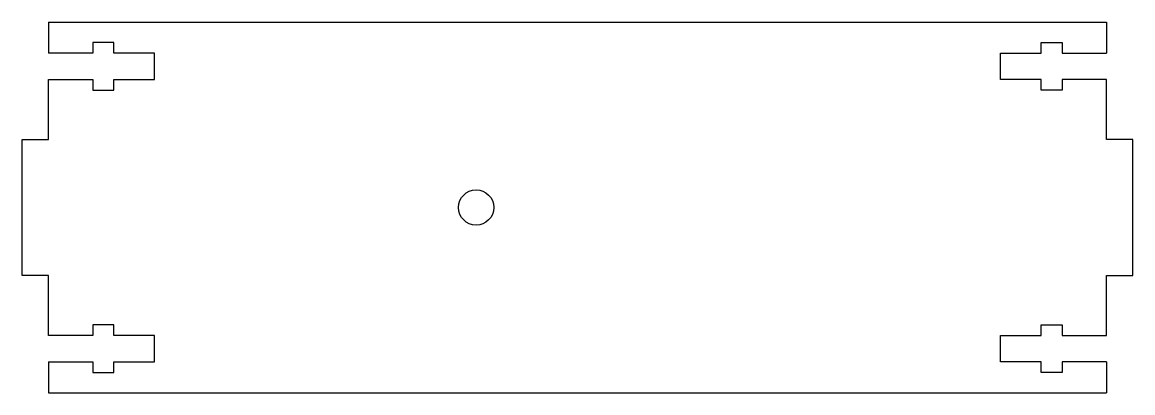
# Model space of a CAD drawing. Extents: x -97 to 29, y -21 to 21.
import ezdxf

# ---------------------------------------------------------------- set-up
doc = ezdxf.new("R2010")
doc.units = 0
doc.layers.get('0').update_dxf_attribs({"linetype": 'continuous'})

# ---------------------------------------------------------------- blocks, each defined once
blk = doc.blocks.new('SHAPE2DVIEW001')
at = {"color": 0}
for p, q in [((-94, 21), (26, 21)), ((-94, 21), (-94, 17.5)), ((26, 21), (26, 17.5)), ((-86.6, 18.7), (-89, 18.7)), ((-89, 18.7), (-89, 17.5)), ((-86.6, 17.5), (-86.6, 18.7)), ((18.6, 17.5), (18.6, 18.7)), ((18.6, 18.7), (21, 18.7)), ((21, 18.7), (21, 17.5)), ((-89, 17.5), (-94, 17.5)), ((-82, 17.5), (-86.6, 17.5)), ((-82, 14.5), (-82, 17.5)), ((14, 14.5), (14, 17.5)), ((14, 17.5), (18.6, 17.5)), ((21, 17.5), (26, 17.5)), ((-94, 7.7), (-94, 14.5)), ((-94, 14.5), (-89, 14.5)), ((-89, 14.5), (-89, 13.3)), ((-86.6, 13.3), (-86.6, 14.5)), ((-86.6, 14.5), (-82, 14.5)), ((18.6, 14.5), (14, 14.5)), ((18.6, 13.3), (18.6, 14.5)), ((26, 14.5), (21, 14.5)), ((21, 14.5), (21, 13.3)), ((26, 7.7), (26, 14.5)), ((-89, 13.3), (-86.6, 13.3)), ((21, 13.3), (18.6, 13.3)), ((-97, -7.7), (-97, 7.7)), ((-97, 7.7), (-94, 7.7)), ((29, 7.7), (26, 7.7)), ((29, -7.7), (29, 7.7)), ((-94, -7.7), (-97, -7.7)), ((-94, -14.5), (-94, -7.7)), ((26, -14.5), (26, -7.7)), ((26, -7.7), (29, -7.7)), ((-86.6, -13.3), (-89, -13.3)), ((-89, -13.3), (-89, -14.5)), ((-86.6, -14.5), (-86.6, -13.3)), ((18.6, -14.5), (18.6, -13.3)), ((18.6, -13.3), (21, -13.3)), ((21, -13.3), (21, -14.5)), ((-89, -14.5), (-94, -14.5)), ((-82, -14.5), (-86.6, -14.5)), ((-82, -17.5), (-82, -14.5)), ((14, -17.5), (14, -14.5)), ((14, -14.5), (18.6, -14.5)), ((21, -14.5), (26, -14.5)), ((-94, -17.5), (-94, -21)), ((-94, -17.5), (-89, -17.5)), ((-89, -17.5), (-89, -18.7)), ((-86.6, -18.7), (-86.6, -17.5)), ((-86.6, -17.5), (-82, -17.5)), ((18.6, -17.5), (14, -17.5)), ((18.6, -18.7), (18.6, -17.5)), ((26, -17.5), (21, -17.5)), ((21, -17.5), (21, -18.7)), ((26, -17.5), (26, -21)), ((-89, -18.7), (-86.6, -18.7)), ((21, -18.7), (18.6, -18.7)), ((-94, -21), (26, -21))]:
    blk.add_line(p, q, dxfattribs=at)
blk.add_circle((-45.5, 0), 2, dxfattribs=at)

msp = doc.modelspace()

# ---------------------------------------------------------------- block references
at = {"color": 0}
msp.add_blockref('SHAPE2DVIEW001', (0, 0), dxfattribs=at)

doc.saveas('drawing.dxf')
